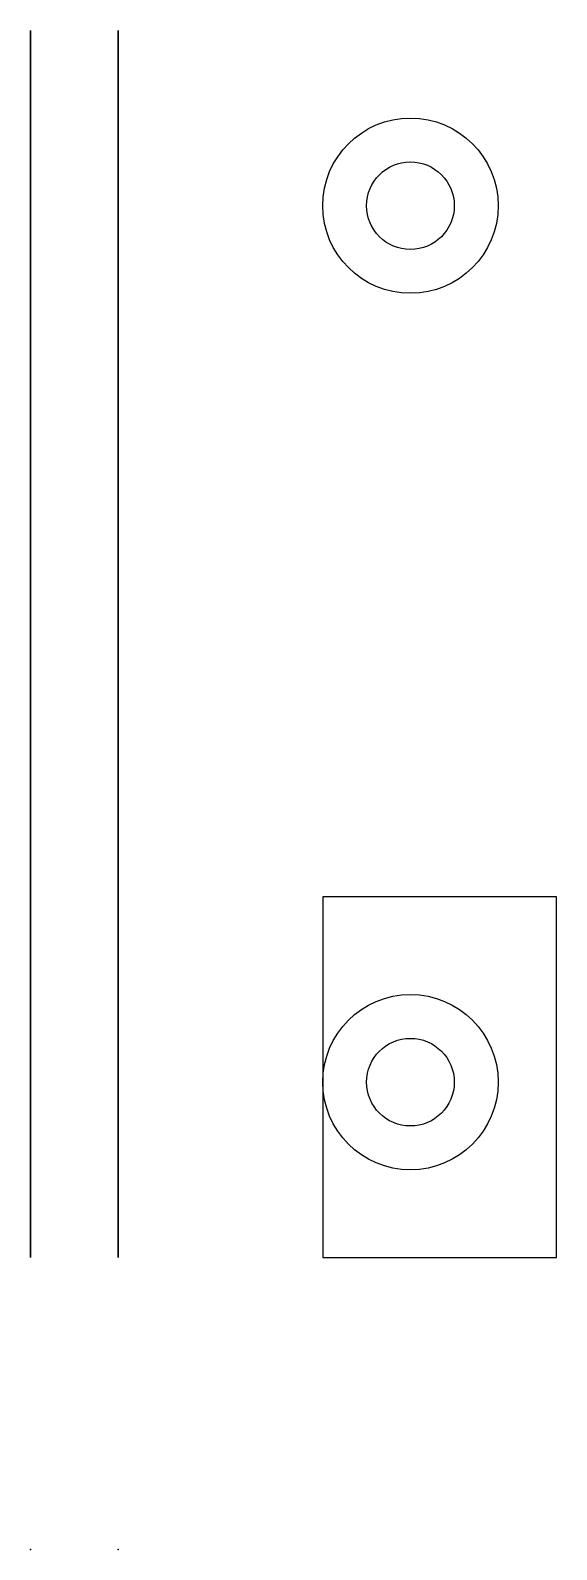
# Model space of a CAD drawing. Header units: centimetres. Extents: x 0 to 1.8, y 0 to 5.2.
import ezdxf

# ---------------------------------------------------------------- set-up
doc = ezdxf.new("R2010")
doc.units = ezdxf.units.CM
doc.header["$MEASUREMENT"] = 0
for name, color, linetype in [('Motor Mount v1_Sketch1', 7, 'Continuous'), ('Motor Mount v1_Sketch2', 7, 'Continuous'), ('Motor Mount v1_Sketch5', 7, 'Continuous'), ('Motor Mount v1_Sketch6', 7, 'Continuous')]:
    doc.layers.add(name, color=color, linetype=linetype)

msp = doc.modelspace()

# ---------------------------------------------------------------- linework, layer by layer
at = {"layer": 'Motor Mount v1_Sketch1'}
for p, q in [((0, 5.2, 0.8), (0, 5.2, 0.5)), ((0, 5.2, 0.5), (0, 1, 0.5)), ((0, 5.2, 0.8), (0, 4.0543, 2.7827)), ((0, 1, 0.8), (0, 2.1348, 2.7709)), ((0, 1, 0.5), (0, 1, 0.8))]:
    msp.add_line(p, q, dxfattribs=at)
at = {"layer": 'Motor Mount v1_Sketch1', "extrusion": (1, 0, 0)}
for centre, radius in [((3.8361, 1.475), 0.1), ((3.1, 1.9), 0.6), ((3.1, 2.75), 0.1), ((2.3639, 1.475), 0.1)]:
    msp.add_circle(centre, radius, dxfattribs=at)
msp.add_arc((3.1, 1.9), 1.3, 42.7683, 137.939, dxfattribs=at)
at = {"layer": 'Motor Mount v1_Sketch1'}
msp.add_point((0, 0), dxfattribs=at)
at = {"layer": 'Motor Mount v1_Sketch2'}
for p, q in [((0, 4.0543, 2.7827), (0, 5.2, 0.8)), ((0, 5.2, 0.8), (0, 5.2, 0.5)), ((0, 5.2, 0.5), (0, 1, 0.5)), ((0, 1, 0.8), (0, 2.1348, 2.7709)), ((0, 1, 0.5), (0, 1, 0.8))]:
    msp.add_line(p, q, dxfattribs=at)
at = {"layer": 'Motor Mount v1_Sketch2', "extrusion": (-1, 0, 0)}
for centre, radius in [((-3.8361, 1.475), 0.2), ((-3.8361, 1.475), 0.1), ((-3.1, 1.9), 0.6), ((-3.1, 2.75), 0.2), ((-3.1, 2.75), 0.1), ((-2.3639, 1.475), 0.2), ((-2.3639, 1.475), 0.1)]:
    msp.add_circle(centre, radius, dxfattribs=at)
msp.add_arc((-3.1, 1.9), 1.3, 42.061, 137.2317, dxfattribs=at)
at = {"layer": 'Motor Mount v1_Sketch2'}
msp.add_point((0, 0), dxfattribs=at)
at = {"layer": 'Motor Mount v1_Sketch5'}
for p, q in [((0.3, 1, 0.5), (0.3, 5.2, 0.5)), ((0.3, 5.2, 0.8), (0.3, 3.966, 0.8)), ((0.3, 5.2, 0.5), (0.3, 5.2, 0.8)), ((0.3, 5.2, 0.8), (0.3, 5.2, 0.5)), ((0.3, 5.2, 0.5), (0.3, 3.6, 0.5)), ((0.3, 5.2, 0.8), (0.3, 4.0543, 2.7827)), ((0.3, 3.6, 0.5), (0.3, 3.6, 0.5923)), ((0.3, 2.6, 0.5), (0.3, 2.6, 0.5923)), ((0.3, 1, 0.5), (0.3, 2.6, 0.5)), ((0.3, 1, 0.8), (0.3, 2.234, 0.8)), ((0.3, 2.1348, 2.7709), (0.3, 1, 0.8)), ((0.3, 1, 0.8), (0.3, 1, 0.5)), ((0.3, 1, 0.8), (0.3, 1, 0.5))]:
    msp.add_line(p, q, dxfattribs=at)
at = {"layer": 'Motor Mount v1_Sketch5', "extrusion": (1, 0, 0)}
for centre, radius in [((3.8361, 1.475, 0.3), 0.1), ((3.1, 1.9, 0.3), 0.6), ((3.1, 2.75, 0.3), 0.1), ((2.3639, 1.475, 0.3), 0.1)]:
    msp.add_circle(centre, radius, dxfattribs=at)
for radius, start, end in [(1.3, 42.7683, 137.939), (1.4, 290.9248, 308.2132), (1.4, 231.7868, 249.0752)]:
    msp.add_arc((3.1, 1.9, 0.3), radius, start, end, dxfattribs=at)
at = {"layer": 'Motor Mount v1_Sketch5'}
msp.add_point((0.3, 0), dxfattribs=at)
at = {"layer": 'Motor Mount v1_Sketch6'}
for p, q in [((1.8, 2.234, 0.8), (1, 2.234, 0.8)), ((1, 2.234, 0.8), (1, 1, 0.8)), ((1.8, 1, 0.8), (1.8, 2.234, 0.8)), ((1, 1, 0.8), (1.8, 1, 0.8))]:
    msp.add_line(p, q, dxfattribs=at)
for centre, radius in [((1.3, 4.6, 0.8), 0.3), ((1.3, 4.6, 0.8), 0.15), ((1.3, 1.6, 0.8), 0.3), ((1.3, 1.6, 0.8), 0.15)]:
    msp.add_circle(centre, radius, dxfattribs=at)
msp.add_point((0, 0, 0.8), dxfattribs=at)

doc.saveas('drawing.dxf')
